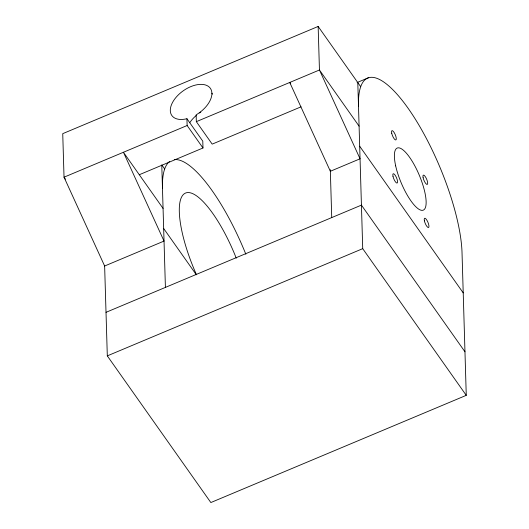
<?xml version="1.0" encoding="UTF-8"?>
<svg xmlns="http://www.w3.org/2000/svg" width="529" height="529" viewBox="0 0 529 529"><rect width="100%" height="100%" fill="white"/><g stroke="black" fill="none" stroke-linecap="round" stroke-linejoin="round"><path stroke-width="0.79" d="M360.699 86.716L318.154 26.45L62.739 133.658L64.029 177.195L104.636 266.008L107.308 355.872L210.846 502.55L466.261 395.342L462.029 252.75A109.946 32.064 67.2 0 0 408.15 108.333A109.946 32.064 67.2 0 0 358.49 106.071M301.047 106.832L212.195 144.126L196.338 121.663L196.14 114.853A23.574 13.609 -35.2 0 0 208.023 86.128A23.574 13.609 -35.2 0 0 173.657 100.55A23.574 13.609 -35.2 0 0 186.929 118.714L187.134 125.525L64.029 177.195L65.431 179.179M196.338 121.663L319.45 69.993L318.154 26.45M357.108 82.531L368.528 77.737M139.286 174.729L202.991 147.988L202.786 141.177L186.929 118.714M104.636 266.008L164.036 241.079L123.429 152.266L163.071 208.419M106.012 312.328L361.433 205.12L464.971 351.805M107.308 355.872L362.722 248.663L357.796 82.603M359.085 126.147L319.45 69.993L360.057 158.799L330.354 171.27L289.747 82.458L290.679 83.78M359.68 146.222L463.225 292.907M362.722 248.663L466.261 395.342M211.884 93.197L212.546 94.129M187.134 125.525L202.991 147.988M164.678 168.989L161.775 164.883L165.412 287.399M163.666 228.502L196.319 274.763M330.308 169.697L331.729 217.591M162.476 188.344A109.946 32.064 67.2 0 1 169.531 161.57M174.266 159.632A109.946 32.064 67.2 0 1 245.846 254.231M196.464 274.696A74.08 21.603 67.2 0 1 185.58 193.039A74.08 21.603 67.2 0 1 236.258 258.165M189.693 122.748A23.574 13.609 -35.2 0 1 196.385 115.362M199.512 112.981A23.574 13.609 -35.2 0 1 200.795 112.135M395.672 165.881A33.671 9.82 67.2 0 0 422.969 210.244A33.671 9.82 67.2 0 0 412.111 161.127A33.671 9.82 67.2 0 0 395.672 165.881M392.994 176.362A5.052 1.475 67.2 0 0 397.081 183.074A5.052 1.475 67.2 0 0 395.507 175.754A5.052 1.475 67.2 0 0 392.994 176.362M391.718 133.255A5.052 1.475 67.2 0 0 395.804 139.973A5.052 1.475 67.2 0 0 394.224 132.653A5.052 1.475 67.2 0 0 391.718 133.255M424.39 220.831A5.052 1.475 67.2 0 0 428.477 227.549A5.052 1.475 67.2 0 0 426.896 220.229A5.052 1.475 67.2 0 0 424.39 220.831M423.107 177.731A5.052 1.475 67.2 0 0 427.194 184.449A5.052 1.475 67.2 0 0 425.62 177.129A5.052 1.475 67.2 0 0 423.107 177.731"/></g></svg>
